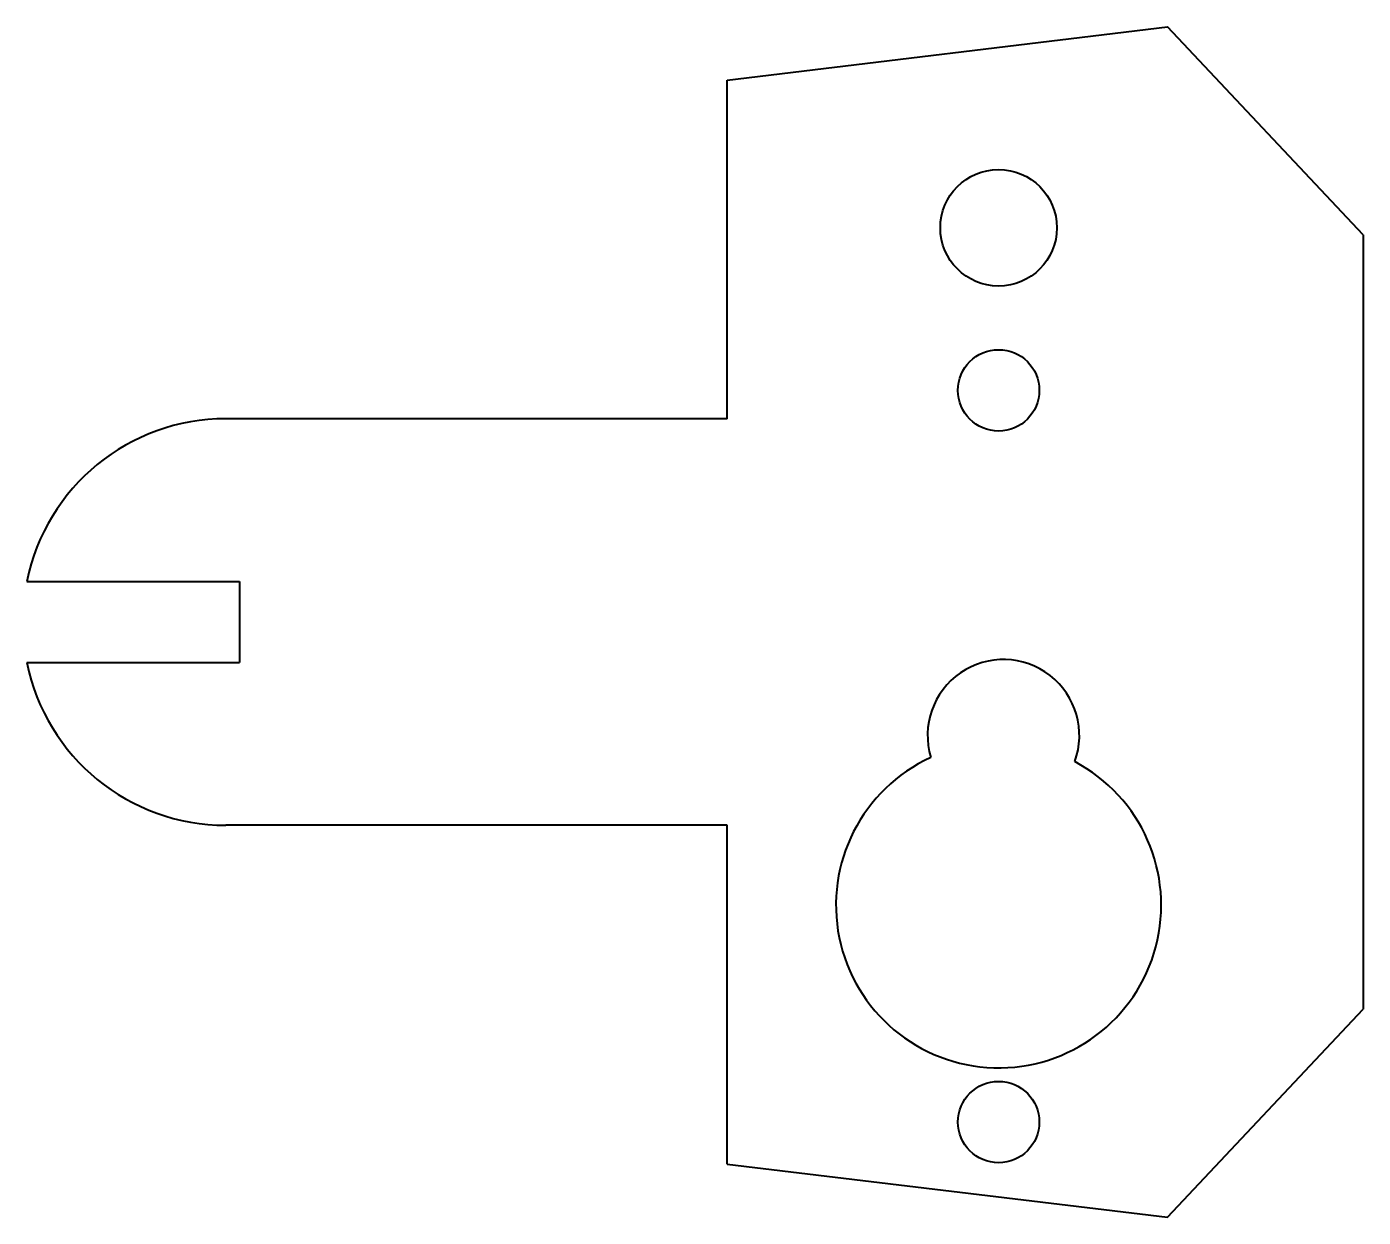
# Model space of a CAD drawing. Header units: millimetres. Extents: x 43.1 to 92.4, y -69.5 to -25.6.
import ezdxf

# ---------------------------------------------------------------- set-up
doc = ezdxf.new("R2010")
doc.units = ezdxf.units.MM
doc.layers.add('Visible', color=7, linetype='Continuous', lineweight=40)

msp = doc.modelspace()

# ---------------------------------------------------------------- linework, layer by layer
at = {"layer": 'Visible'}
for p, q in [((68.954, -27.528), (85.196, -25.562)), ((92.419, -33.238), (85.196, -25.562)), ((68.954, -40.028), (68.954, -27.528)), ((92.419, -33.238), (92.419, -37.528)), ((92.419, -37.528), (92.419, -57.624)), ((68.954, -40.028), (50.454, -40.028)), ((43.106, -46.028), (50.954, -46.028)), ((50.954, -46.028), (50.954, -49.028)), ((43.106, -49.028), (50.954, -49.028)), ((68.954, -55.028), (50.454, -55.028)), ((68.954, -67.528), (68.954, -55.028)), ((92.419, -57.624), (92.419, -61.817)), ((85.196, -69.494), (92.419, -61.817)), ((68.954, -67.528), (85.196, -69.494))]:
    msp.add_line(p, q, dxfattribs=at)
for centre, radius in [((78.964, -32.98), 2.15), ((78.964, -38.98), 1.5), ((78.964, -65.98), 1.5)]:
    msp.add_circle(centre, radius, dxfattribs=at)
for centre, radius, start, end in [((50.454, -47.528), 7.5, 90, 168.463), ((50.454, -47.528), 7.5, 191.537, 270), ((79.144, -51.714), 2.8, 339.8593, 196.8551), ((78.964, -57.98), 6, 114.6243, 62.0901)]:
    msp.add_arc(centre, radius, start, end, dxfattribs=at)

doc.saveas('drawing.dxf')
